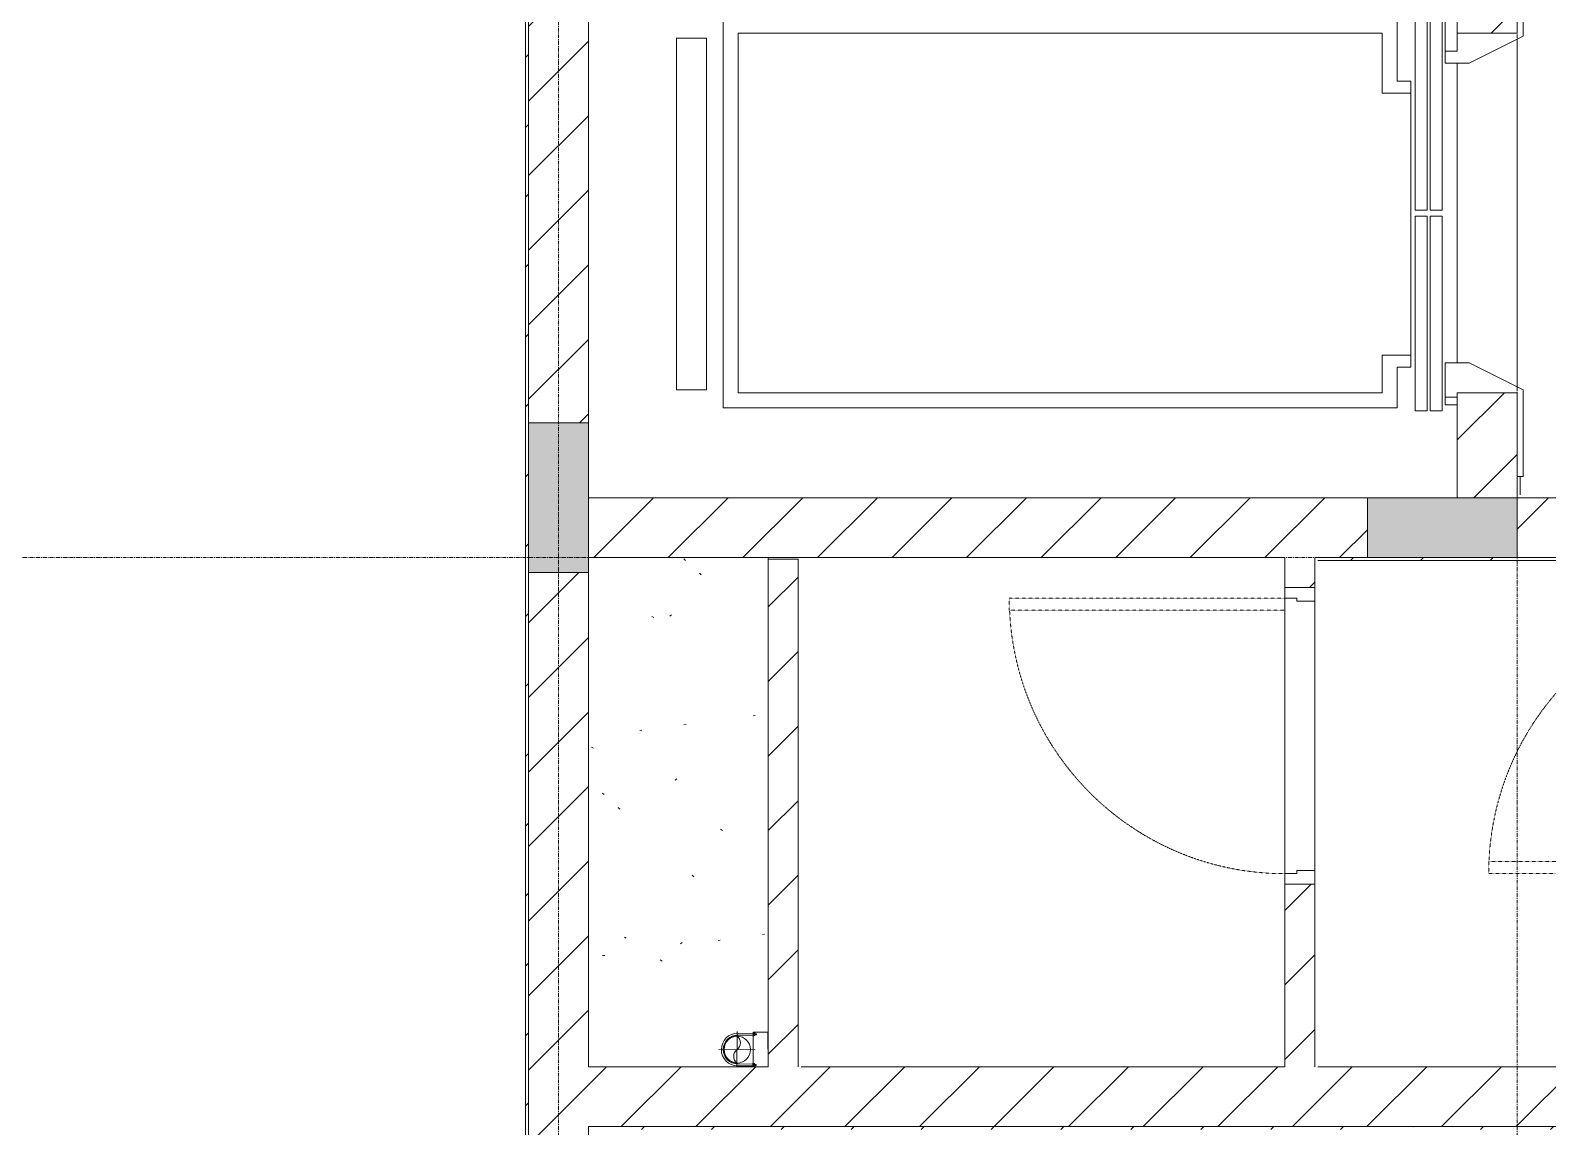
# Model space of a CAD drawing. Header units: millimetres. Extents: x 5359 to 218750, y -16347 to 109893.
# Drawn here: x 75590 to 80654, y 26537 to 30197 of the extents above; entities that cross this region are included whole.
import ezdxf

# ---------------------------------------------------------------- set-up
doc = ezdxf.new("R2010")
doc.units = ezdxf.units.MM
for name, pattern in [('Grid Line', [22.225, 12.7, -3.175, 3.175, -3.175]), ('IMPORT-CENTER _3_', [10.16, 6.35, -1.27, 1.27, -1.27]), ('NET VAN', [1.06, 0.53, -0.53])]:
    doc.linetypes.add(name, pattern=pattern)
for name, color, linetype, lineweight in [('0-1', 7, 'Continuous', 5), ('A-CLNG-PATT', 13, 'Continuous', 9), ('A-DETL-GENF-2', 9, 'NET VAN', 9), ('A-DOOR', 31, 'Continuous', 9), ('A-DOOR-FRAM', 31, 'Continuous', 9), ('A-FLOR-1', 9, 'Continuous', 9), ('A-WALL', 113, 'Continuous', 9), ('A-WALL-3', 113, 'Continuous', 18), ('A-WALL-PATT-2', 9, 'Continuous', 9), ('A-WALL-PATT-3', 111, 'Continuous', 9), ('G-IMPT', 8, 'Continuous', 9), ('G-IMPT-1', 8, 'IMPORT-CENTER _3_', 9), ('I-WALL-1', 53, 'Continuous', 18), ('I-WALL-3', 2, 'Continuous', 18), ('M-EQPM', 50, 'Continuous', 9), ('S-COLS-1', 253, 'Continuous', 5), ('S-COLS-2', 53, 'Continuous', 18), ('S-GRID-1', 1, 'Grid Line', 9)]:
    doc.layers.add(name, color=color, linetype=linetype, lineweight=lineweight)
pattern_1 = [(45, (0, 0), (-116.67262, 116.67262), [])]
pattern_2 = [(45, (0, 0), (-124.4508, 124.4508), [])]

# ---------------------------------------------------------------- blocks, each defined once
blk = doc.blocks.new('NCV_TKTC_KET CAU_rvt-1-TKCS_MB ĐỊNH VỊ CỔNG-HÀNG RÀO')
at = {"layer": 'S-COLS-1'}
for points in [[(77252.6, 28386.9), (77452.6, 28386.9), (77452.6, 28886.9), (77252.6, 28886.9)], [(80052.6, 28436.9), (80552.6, 28436.9), (80552.6, 28636.9), (80052.6, 28636.9)]]:
    blk.add_hatch(color=256, dxfattribs=at).paths.add_polyline_path(points)
at = {"layer": 'A-FLOR-1'}
blk.add_line((78052.5, 28436.9), (78052.5, 28431.9), dxfattribs=at)
at = {"layer": 'S-COLS-2'}
for p, q in [((77452.6, 28886.9), (77252.6, 28886.9)), ((77252.6, 28886.9), (77252.6, 28386.9)), ((77452.6, 28386.9), (77452.6, 28886.9)), ((80052.6, 28636.9), (80052.6, 28436.9)), ((80552.6, 28636.9), (80052.6, 28636.9)), ((80552.6, 28436.9), (80552.6, 28636.9)), ((80052.6, 28436.9), (80552.6, 28436.9)), ((77252.6, 28386.9), (77452.6, 28386.9))]:
    blk.add_line(p, q, dxfattribs=at)
blk = doc.blocks.new('NCV_TKTC_TANG 1_rvt-1-TKCS_MB ĐỊNH VỊ CỔNG-HÀNG RÀO')
at = {"layer": 'A-WALL-PATT-2'}
h = blk.add_hatch(dxfattribs=at)
h.set_pattern_fill('FP_3', color=256, style=0, pattern_type=2)
h.set_pattern_definition(pattern_1)
h.paths.add_polyline_path([(77252.6, 25536.9), (77252.6, 31136.9), (77242.6, 31136.9), (77242.6, 25536.9)])
at = {"layer": 'I-WALL-1'}
for p, q in [((77242.6, 31126.9), (77242.6, 25546.9)), ((77252.6, 25536.9), (77252.6, 31136.9))]:
    blk.add_line(p, q, dxfattribs=at)
blk = doc.blocks.new('FD_02 - FD_03 - FD_03-KY THUAT-900x2200mm-801876-TKCS_MB ĐỊNH VỊ CỔNG-HÀNG RÀO')
at = {"layer": 'A-DETL-GENF-2'}
for p, q in [((460, -100), (420, -100)), ((420, -100), (420, -1020)), ((460, -1020), (460, -100)), ((420, -1020), (460, -1020))]:
    blk.add_line(p, q, dxfattribs=at)
blk.add_arc((460, -100), 920, 180, 267.5081, dxfattribs=at)
at = {"layer": 'A-DOOR-FRAM'}
for p, q in [((-495, 100), (-450, 100)), ((-495, -100), (-495, 100)), ((-450, 100), (-450, -60)), ((450, 100), (495, 100)), ((450, -60), (450, 100)), ((495, 100), (495, -100)), ((-460, -100), (-495, -100)), ((-450, -60), (-460, -60)), ((-460, -60), (-460, -100)), ((460, -60), (450, -60)), ((460, -100), (460, -60)), ((495, -100), (460, -100))]:
    blk.add_line(p, q, dxfattribs=at)
blk = doc.blocks.new('Thang may HIEN - Dài x Rộng - 2200x1200-551375-TKCS_MB ĐỊNH VỊ CỔNG-HÀNG RÀO')
at = {"layer": 'A-DOOR'}
for p, q in [((-590, 120), (-880, 120)), ((-880, 120), (-880, 100)), ((-680, 124), (-790, 124)), ((-790, 124), (-790, 120)), ((-680, 120), (-680, 124)), ((-500, -60), (-590, 120)), ((590, 120), (500, -60)), ((880, 120), (590, 120)), ((880, 100), (880, 120)), ((-880, 100), (-600, 100)), ((-600, 100), (-600, -100)), ((600, -100), (600, 100)), ((600, 100), (880, 100)), ((-600, -100), (-640, -100)), ((-640, -100), (-640, -140)), ((-600, -100), (-540, -100)), ((-540, -100), (-540, -140)), ((-500, -140), (-500, -60)), ((500, -60), (500, -140)), ((615, -100), (600, -100)), ((615, -140), (615, -100)), ((640, -100), (615, -100)), ((640, -140), (640, -100)), ((-660, -190.4), (-660, -150.4)), ((-660, -150.4), (-10, -150.4)), ((-10, -150.4), (-660, -150.4)), ((-660, -150.4), (-660, -190.4)), ((-640, -140), (-540, -140)), ((-540, -140), (-500, -140)), ((-10, -150.4), (-10, -190.4)), ((-10, -190.4), (-10, -150.4)), ((660, -150.4), (10, -150.4)), ((10, -150.4), (10, -190.4)), ((10, -150.4), (10, -190.4)), ((660, -150.4), (10, -150.4)), ((500, -140), (615, -140)), ((615, -140), (640, -140)), ((660, -190.4), (660, -150.4)), ((660, -190.4), (660, -150.4)), ((-10, -190.4), (-660, -190.4)), ((-660, -190.4), (-10, -190.4)), ((-10, -200.4), (-660, -200.4)), ((-660, -200.4), (-660, -240.4)), ((-10, -200.4), (-660, -200.4)), ((-660, -200.4), (-660, -240.4)), ((-10, -240.4), (-10, -200.4)), ((-10, -240.4), (-10, -200.4)), ((10, -190.4), (660, -190.4)), ((10, -190.4), (660, -190.4)), ((10, -200.4), (10, -240.4)), ((660, -200.4), (10, -200.4)), ((10, -200.4), (10, -240.4)), ((660, -200.4), (10, -200.4)), ((660, -240.4), (660, -200.4)), ((660, -240.4), (660, -200.4)), ((-660, -240.4), (-10, -240.4)), ((-660, -240.4), (-10, -240.4)), ((10, -240.4), (660, -240.4)), ((10, -240.4), (660, -240.4)), ((-440, -300), (-650, -300)), ((-650, -300), (-650, -2550)), ((-440, -255), (-440, -300)), ((-400, -255), (-440, -255)), ((475, -255), (-400, -255)), ((-400, -350), (-400, -255)), ((475, -255), (515, -255)), ((475, -350), (475, -255)), ((515, -255), (515, -300)), ((650, -300), (515, -300)), ((650, -2550), (650, -300)), ((-400, -350), (-600, -350)), ((-600, -350), (-600, -2500)), ((600, -350), (475, -350)), ((600, -2500), (600, -350)), ((-600, -2500), (600, -2500)), ((-650, -2550), (650, -2550)), ((590.8, -2605.4), (-584.2, -2605.4)), ((-584.2, -2605.4), (-584.2, -2705.4)), ((590.8, -2705.4), (590.8, -2605.4)), ((-584.2, -2705.4), (590.8, -2705.4))]:
    blk.add_line(p, q, dxfattribs=at)
blk = doc.blocks.new('TKTC_XREF_251221_MB TANG 1 - TKTC_XREF_260130_MB TANG 1_dwg_CUM U_DN100-V91-TKCS_MB ĐỊNH VỊ CỔNG-HÀNG RÀO')
at = {"layer": 'G-IMPT'}
blk.add_hatch(color=256, dxfattribs=at).paths.add_polyline_path([(0, 61), (0, 57), (14.8, 55.1), (28.5, 49.4), (40.3, 40.3), (49.4, 28.5), (55.1, 14.8), (57, 0), (55.1, -14.8), (49.4, -28.5), (40.3, -40.3), (28.5, -49.4), (14.8, -55.1), (0, -57), (0, -61), (15.8, -58.9), (30.5, -52.8), (43.1, -43.1), (52.8, -30.5), (58.9, -15.8), (61, 0), (58.9, 15.8), (52.8, 30.5), (43.1, 43.1), (30.5, 52.8), (15.8, 58.9)])
for p, q in [((-79.1, 66.6), (-79.1, 63.4)), ((-76.6, 66.6), (-76.6, 63.4)), ((-74.6, 66.6), (-74.6, 63.4)), ((-72.7, 69.3), (-72.7, 60.7)), ((-66.9, 67.9), (-71.7, 67.9)), ((-66.9, 70.8), (-66.9, 72.7)), ((-65, 69), (0, 69)), ((-66.9, 62.1), (-71.7, 62.1)), ((-79.1, -63.4), (-79.1, -66.6)), ((-76.6, -63.4), (-76.6, -66.6)), ((-74.6, -63.4), (-74.6, -66.6)), ((-72.7, -60.7), (-72.7, -69.3)), ((-66.9, -62.1), (-71.7, -62.1)), ((-66.9, -67.9), (-71.7, -67.9)), ((-65, -69), (0, -69))]:
    blk.add_line(p, q, dxfattribs=at)
at = {"layer": 'G-IMPT', "flags": 128}
for points in [[(-72.7, 67.6), (-78.1, 67.6), (-78.1, 62.4), (-72.7, 62.4)], [(-71.7, 59.2), (-66.9, 59.2), (-66.9, 70.8), (-71.7, 70.8)], [(-65, 72.2), (-65, 57.3), (-66.9, 57.3), (-66.9, 59.2)], [(-65, 61), (0, 61), (0, 57)], [(-72.7, -62.4), (-78.1, -62.4), (-78.1, -67.6), (-72.7, -67.6)], [(-71.7, -70.8), (-66.9, -70.8), (-66.9, -59.2), (-71.7, -59.2)], [(-66.9, -59.2), (-66.9, -57.3), (-65, -57.3), (-65, -72.7), (-66.9, -72.7), (-66.9, -70.8)], [(-65, -61), (0, -61), (0, -57)]]:
    blk.add_lwpolyline(points, dxfattribs=at)
at = {"layer": 'G-IMPT'}
for centre, radius, start, end in [((-78.1, 66.6), 0.96, 90, 180), ((-71.1, 69.3), 1.56, 112.61986, 247.38014), ((-67.9, 65), 4.8, 143.1301, 216.8699), ((0, 0), 69, 270, 90), ((-78.1, 63.4), 0.96, 180, 270), ((-71.1, 60.7), 1.56, 112.61986, 247.38014), ((0, 0), 61, 270, 90), ((0, 0), 57, 270, 90), ((-78.1, -63.4), 0.96, 90, 180), ((-71.1, -60.7), 1.56, 112.61986, 247.38014), ((-67.9, -65), 4.8, 143.1301, 216.8699), ((-78.1, -66.6), 0.96, 180, 270), ((-71.1, -69.3), 1.56, 112.61986, 247.38014)]:
    blk.add_arc(centre, radius, start, end, dxfattribs=at)
blk = doc.blocks.new('TKTC_XREF_251221_MB TANG 1 - TKTC_XREF_260130_MB TANG 1_dwg_$cc-V92-TKCS_MB ĐỊNH VỊ CỔNG-HÀNG RÀO')
at = {"layer": 'G-IMPT'}
blk.add_circle((0, 0), 0.5, dxfattribs=at)
for centre, radius, start, end in [((0, 0), 0.5, 90, 270), ((0.188, 0.25), 0.313, 126.8699, 233.1301), ((-0.188, -0.25), 0.313, 306.8699, 53.1301)]:
    blk.add_arc(centre, radius, start, end, dxfattribs=at)
at = {"layer": 'G-IMPT-1'}
for p, q in [((0, -0.673), (0, 0.637)), ((-0.673, 0), (0.673, 0))]:
    blk.add_line(p, q, dxfattribs=at)
blk = doc.blocks.new('TKTC_XREF_251221_MB TANG 1 - TKTC_XREF_260130_MB TANG 1_dwg_$cc-V100-TKCS_MB ĐỊNH VỊ CỔNG-HÀNG RÀO')
at = {"layer": 'G-IMPT'}
blk.add_circle((0, 0), 0.5, dxfattribs=at)
for centre, radius, start, end in [((0, 0), 0.5, 90, 270), ((0.188, 0.25), 0.313, 126.8699, 233.1301), ((-0.188, -0.25), 0.313, 306.8699, 53.1301)]:
    blk.add_arc(centre, radius, start, end, dxfattribs=at)
at = {"layer": 'G-IMPT-1'}
for p, q in [((0, -0.673), (0, 0.637)), ((-0.673, 0), (0.673, 0))]:
    blk.add_line(p, q, dxfattribs=at)
blk = doc.blocks.new('TKTC_XREF_251221_MB TANG 1 - TKTC_XREF_260130_MB TANG 1_dwg-4202109-TKCS_MB ĐỊNH VỊ CỔNG-HÀNG RÀO')
at = {"layer": 'G-IMPT', "flags": 128}
blk.add_lwpolyline([(-125149.2, -374609.3), (-125149.5, -374493.6), (-125099.5, -374493.9), (-125099.2, -374609.3)], dxfattribs=at)
at = {"extrusion": (0, 0, -1), "xscale": 90.00000000005119, "yscale": 90.00000000005119, "zscale": -90.0000000000512, "rotation": 180.3740267799373}
for name in ['TKTC_XREF_251221_MB TANG 1 - TKTC_XREF_260130_MB TANG 1_dwg_$cc-V92-TKCS_MB ĐỊNH VỊ CỔNG-HÀNG RÀO', 'TKTC_XREF_251221_MB TANG 1 - TKTC_XREF_260130_MB TANG 1_dwg_$cc-V100-TKCS_MB ĐỊNH VỊ CỔNG-HÀNG RÀO']:
    blk.add_blockref(name, (125202.6, -374552), dxfattribs=at)
at = {"xscale": 0.7894736842105242, "yscale": 0.7894736842105242, "zscale": 0.7894736842105242, "rotation": 179.6259732184666}
blk.add_blockref('TKTC_XREF_251221_MB TANG 1 - TKTC_XREF_260130_MB TANG 1_dwg_CUM U_DN100-V91-TKCS_MB ĐỊNH VỊ CỔNG-HÀNG RÀO', (-125200.7, -374552), dxfattribs=at)
blk.add_blockref('TKTC_XREF_251221_MB TANG 1 - TKTC_XREF_260130_MB TANG 1_dwg_CUM U_DN100-V91-TKCS_MB ĐỊNH VỊ CỔNG-HÀNG RÀO', (-125200.7, -374552), dxfattribs=at)
blk = doc.blocks.new('TKTC_XREF_251221_MB TANG 1 - TKTC_XREF_251221_MB TANG 1-2038492-TKCS_MB ĐỊNH VỊ CỔNG-HÀNG RÀO')
blk.add_blockref('TKTC_XREF_251221_MB TANG 1 - TKTC_XREF_260130_MB TANG 1_dwg-4202109-TKCS_MB ĐỊNH VỊ CỔNG-HÀNG RÀO', (169499.1, 384109.7))
blk = doc.blocks.new('FD_02 - FD_03 - FD_03-KY THUAT-900x2200mm-801878-TKCS_MB ĐỊNH VỊ CỔNG-HÀNG RÀO')
at = {"layer": 'A-DETL-GENF-2'}
for p, q in [((420, 50), (420, 970)), ((420, 970), (460, 970)), ((460, 970), (460, 50)), ((460, 50), (420, 50))]:
    blk.add_line(p, q, dxfattribs=at)
blk.add_arc((460, 50), 920, 92.4919, 180, dxfattribs=at)
at = {"layer": 'A-DOOR-FRAM'}
for p, q in [((-460, 50), (-495, 50)), ((-495, 50), (-495, -50)), ((-460, 10), (-460, 50)), ((-450, 10), (-460, 10)), ((-450, -50), (-450, 10)), ((460, 10), (450, 10)), ((450, 10), (450, -50)), ((495, 50), (460, 50)), ((460, 50), (460, 10)), ((495, -50), (495, 50)), ((-495, -50), (-450, -50)), ((450, -50), (495, -50))]:
    blk.add_line(p, q, dxfattribs=at)

msp = doc.modelspace()

# ---------------------------------------------------------------- hatches: boundary and pattern name
at = {"layer": 'A-CLNG-PATT'}
h = msp.add_hatch(dxfattribs=at)
h.set_pattern_fill('FP_7', color=256, style=0, pattern_type=2)
h.set_pattern_definition([(37.5, (0, 0), (-17.8824, 546.968), [7.376, -424.107, 7.376, -475.204, -461.289]), (37.5, (0, 0), (-17.8824, 546.968), [-914.063, 7.376, -453.913]), (7.5, (0, 0), (502.3874, 801.1234), [7.376, -225.398, 7.376, -381.526, -149.032]), (7.5, (0, 0), (502.3874, 801.1234), [-621.676, 7.376, -141.656]), (327.5, (-349.16, 0), (884.0133, 1.6066), [7.376, -134.559, 7.376, -503.591, -667.095]), (327.5, (-349.16, 0), (884.0133, 1.6066), [-652.902, 7.376, -659.719]), (317.5, (-349.16, 0), (853.35, 249.146), [7.376, -63.591, 7.376, -327.591, -383.225]), (317.5, (-349.16, 0), (853.35, 249.146), [-405.935, 7.376, -375.849])])
h.paths.add_polyline_path([(77919, 26737.4), (78052.5, 26737.4), (78052.5, 28436.9), (77452.6, 28436.9), (77452.6, 26737.4), (77917.4, 26737.4)])
at = {"layer": 'A-WALL-PATT-3'}
h = msp.add_hatch(dxfattribs=at)
h.set_pattern_fill('FP_32', color=256, style=0, pattern_type=2)
h.set_pattern_definition(pattern_1)
h.paths.add_polyline_path([(80562.6, 28646.9), (80560.8, 28707.4), (80552.6, 28707.4), (80552.6, 28646.9)])
h.paths.add_polyline_path([(80562.6, 30467.4), (80562.6, 30757.4), (80552.6, 30757.4), (80554.6, 30467.4)])
h.paths.add_polyline_path([(80553.2, 32517.4), (80562.6, 32517.4), (80562.6, 33546.9), (80552.6, 33546.9), (80552.6, 32517.4)])
h = msp.add_hatch(dxfattribs=at)
h.set_pattern_fill('FP_1', color=256, style=0, pattern_type=2)
h.set_pattern_definition(pattern_2)
h.paths.add_polyline_path([(80352.6, 28636.9), (80552.6, 28636.9), (80552.6, 28987.4), (80352.6, 28987.4), (80352.6, 28947.4)])
h.paths.add_polyline_path([(80352.6, 30187.4), (80552.6, 30187.4), (80552.6, 30536.9), (80352.6, 30536.9), (80352.6, 30227.4)])
h = msp.add_hatch(dxfattribs=at)
h.set_pattern_fill('FP_1', color=256, style=0, pattern_type=2)
h.set_pattern_definition(pattern_2)
h.paths.add_polyline_path([(77252.6, 28886.9), (77452.6, 28886.9), (77452.6, 30436.9), (77252.6, 30436.9)])
h = msp.add_hatch(dxfattribs=at)
h.set_pattern_fill('FP_1', color=256, style=0, pattern_type=2)
h.set_pattern_definition(pattern_2)
h.paths.add_polyline_path([(77452.6, 28436.9), (80052.6, 28436.9), (80052.6, 28636.9), (77452.6, 28636.9)])
h = msp.add_hatch(dxfattribs=at)
h.set_pattern_fill('FP_1', color=256, style=0, pattern_type=2)
h.set_pattern_definition(pattern_2)
h.paths.add_polyline_path([(81577.6, 28436.9), (81577.6, 28636.9), (80552.6, 28636.9), (80552.6, 28436.9), (81377.6, 28436.9)])
h = msp.add_hatch(dxfattribs=at)
h.set_pattern_fill('FP_1', color=256, style=0, pattern_type=2)
h.set_pattern_definition(pattern_2)
h.paths.add_polyline_path([(78052.5, 26737.4), (78152.5, 26737.4), (78152.5, 28431.9), (78052.5, 28431.9), (78052.5, 27047.8)])
h = msp.add_hatch(dxfattribs=at)
h.set_pattern_fill('FP_1', color=256, style=0, pattern_type=2)
h.set_pattern_definition(pattern_2)
h.paths.add_polyline_path([(79777.6, 26737.4), (79877.6, 26737.4), (79877.6, 27346.9), (79777.6, 27346.9), (79777.6, 26747.4)])
h.paths.add_polyline_path([(79817.6, 28336.9), (79877.6, 28336.9), (79877.6, 28436.9), (79777.6, 28436.9), (79777.6, 28336.9)])
h = msp.add_hatch(dxfattribs=at)
h.set_pattern_fill('FP_32', color=256, style=0, pattern_type=2)
h.set_pattern_definition(pattern_1)
h.paths.add_polyline_path([(80405.7, 28426.9), (81367.6, 28426.9), (81367.6, 28436.9), (79887.6, 28436.9), (79887.6, 28426.9)])
h = msp.add_hatch(dxfattribs=at)
h.set_pattern_fill('FP_1', color=256, style=0, pattern_type=2)
h.set_pattern_definition(pattern_2)
h.paths.add_polyline_path([(77252.6, 25536.9), (77452.6, 25536.9), (77452.6, 28386.9), (77252.6, 28386.9), (77252.6, 26061.5)])
h = msp.add_hatch(dxfattribs=at)
h.set_pattern_fill('FP_1', color=256, style=0, pattern_type=2)
h.set_pattern_definition(pattern_2)
h.paths.add_polyline_path([(83367.6, 26537.4), (83377.6, 26537.4), (83377.6, 26737.4), (83327.6, 26737.4), (83327.6, 26537.4)])
h.paths.add_polyline_path([(77462.6, 26537.4), (81377.6, 26537.4), (81377.6, 26737.4), (77452.6, 26737.4), (77452.6, 26537.4)])
h.paths.add_polyline_path([(81577.6, 26537.4), (82037.6, 26537.4), (82037.6, 26737.4), (81577.6, 26737.4)])
h = msp.add_hatch(dxfattribs=at)
h.set_pattern_fill('FP_32', color=256, style=0, pattern_type=2)
h.set_pattern_definition(pattern_1)
h.paths.add_polyline_path([(77452.6, 24526.9), (77462.6, 24526.9), (77462.6, 26537.4), (77452.6, 26537.4), (77452.6, 24536.9)])
h = msp.add_hatch(dxfattribs=at)
h.set_pattern_fill('FP_32', color=256, style=0, pattern_type=2)
h.set_pattern_definition(pattern_1)
h.paths.add_polyline_path([(80405.7, 26527.4), (82037.6, 26527.4), (82037.6, 26537.4), (77462.6, 26537.4), (77462.6, 26527.4), (80190.6, 26527.4), (80186.1, 26536.9), (80252.6, 26534.5), (80252.6, 26527.4)])
h.paths.add_polyline_path([(83327.6, 26527.4), (83367.6, 26527.4), (83367.6, 26537.4), (83327.6, 26537.4)])

# ---------------------------------------------------------------- linework, layer by layer
at = {"layer": 'A-WALL'}
for p, q in [((80552.6, 30167.4), (80552.6, 29007.4)), ((80352.6, 29087.4), (80352.6, 30087.4)), ((80552.6, 28646.9), (80552.6, 28707.4)), ((79777.6, 28436.9), (79777.6, 28336.9)), ((79877.6, 28336.9), (79877.6, 28436.9)), ((80552.6, 28436.9), (81367.6, 28436.9)), ((79777.6, 27381.9), (79777.6, 28301.9)), ((79877.6, 28291.9), (79877.6, 27391.9)), ((79777.6, 27346.9), (79777.6, 26737.4)), ((79877.6, 26737.4), (79877.6, 27346.9)), ((79777.6, 26737.4), (78162.5, 26737.4)), ((80977.6, 26737.4), (79887.6, 26737.4)), ((77462.6, 26537.4), (81377.6, 26537.4))]:
    msp.add_line(p, q, dxfattribs=at)
at = {"layer": 'A-WALL-3'}
for p, q in [((77252.6, 30436.9), (77252.6, 28886.9)), ((77452.6, 28886.9), (77452.6, 30436.9)), ((80352.6, 28947.4), (80352.6, 28636.9)), ((77252.6, 28886.9), (77452.6, 28886.9)), ((80052.6, 28636.9), (77452.6, 28636.9)), ((77452.6, 28636.9), (77452.6, 28436.9)), ((80052.6, 28436.9), (80052.6, 28636.9)), ((80352.6, 28636.9), (80552.6, 28636.9)), ((81577.6, 28636.9), (80552.6, 28636.9)), ((80552.6, 28636.9), (80552.6, 28436.9)), ((77452.6, 28436.9), (79777.6, 28436.9)), ((78152.5, 28431.9), (78052.5, 28431.9)), ((78052.5, 28431.9), (78052.5, 26737.4)), ((78152.5, 26737.4), (78152.5, 28431.9)), ((79877.6, 28436.9), (80052.6, 28436.9)), ((77452.6, 28386.9), (77252.6, 28386.9)), ((77252.6, 28386.9), (77252.6, 25536.9)), ((77452.6, 26737.4), (77452.6, 28386.9)), ((78052.5, 26737.4), (77452.6, 26737.4)), ((77452.6, 26537.4), (77462.6, 26537.4))]:
    msp.add_line(p, q, dxfattribs=at)
at = {"layer": 'I-WALL-3'}
for p, q in [((80562.6, 28646.9), (80562.6, 28707.4)), ((80552.6, 28436.9), (79887.6, 28436.9)), ((79887.6, 28426.9), (81367.6, 28426.9)), ((77452.6, 26537.4), (77452.6, 24536.9))]:
    msp.add_line(p, q, dxfattribs=at)
at = {"layer": 'S-GRID-1'}
for p, q in [((77352.6, 13102.5), (77352.6, 80482.7)), ((80552.6, 13102.5), (80552.6, 80482.7)), ((135474.6, 28436.9), (24837.1, 28436.9))]:
    msp.add_line(p, q, dxfattribs=at)

# ---------------------------------------------------------------- block references
at = {"layer": '0-1'}
for name in ['NCV_TKTC_KET CAU_rvt-1-TKCS_MB ĐỊNH VỊ CỔNG-HÀNG RÀO', 'NCV_TKTC_TANG 1_rvt-1-TKCS_MB ĐỊNH VỊ CỔNG-HÀNG RÀO']:
    msp.add_blockref(name, (0, 0), dxfattribs=at)
at = {"layer": 'A-DOOR'}
for name, p, rotation in [('Thang may HIEN - Dài x Rộng - 2200x1200-551375-TKCS_MB ĐỊNH VỊ CỔNG-HÀNG RÀO', (80452.6, 29587.4), 270), ('FD_02 - FD_03 - FD_03-KY THUAT-900x2200mm-801878-TKCS_MB ĐỊNH VỊ CỔNG-HÀNG RÀO', (79827.6, 27841.9), 90), ('FD_02 - FD_03 - FD_03-KY THUAT-900x2200mm-801876-TKCS_MB ĐỊNH VỊ CỔNG-HÀNG RÀO', (81477.6, 27841.9), 270)]:
    msp.add_blockref(name, p, dxfattribs=dict(at, rotation=rotation))
at = {"layer": 'M-EQPM'}
msp.add_blockref('TKTC_XREF_251221_MB TANG 1 - TKTC_XREF_251221_MB TANG 1-2038492-TKCS_MB ĐỊNH VỊ CỔNG-HÀNG RÀO', (33652.6, 17236.9), dxfattribs=at)

doc.saveas('drawing.dxf')
